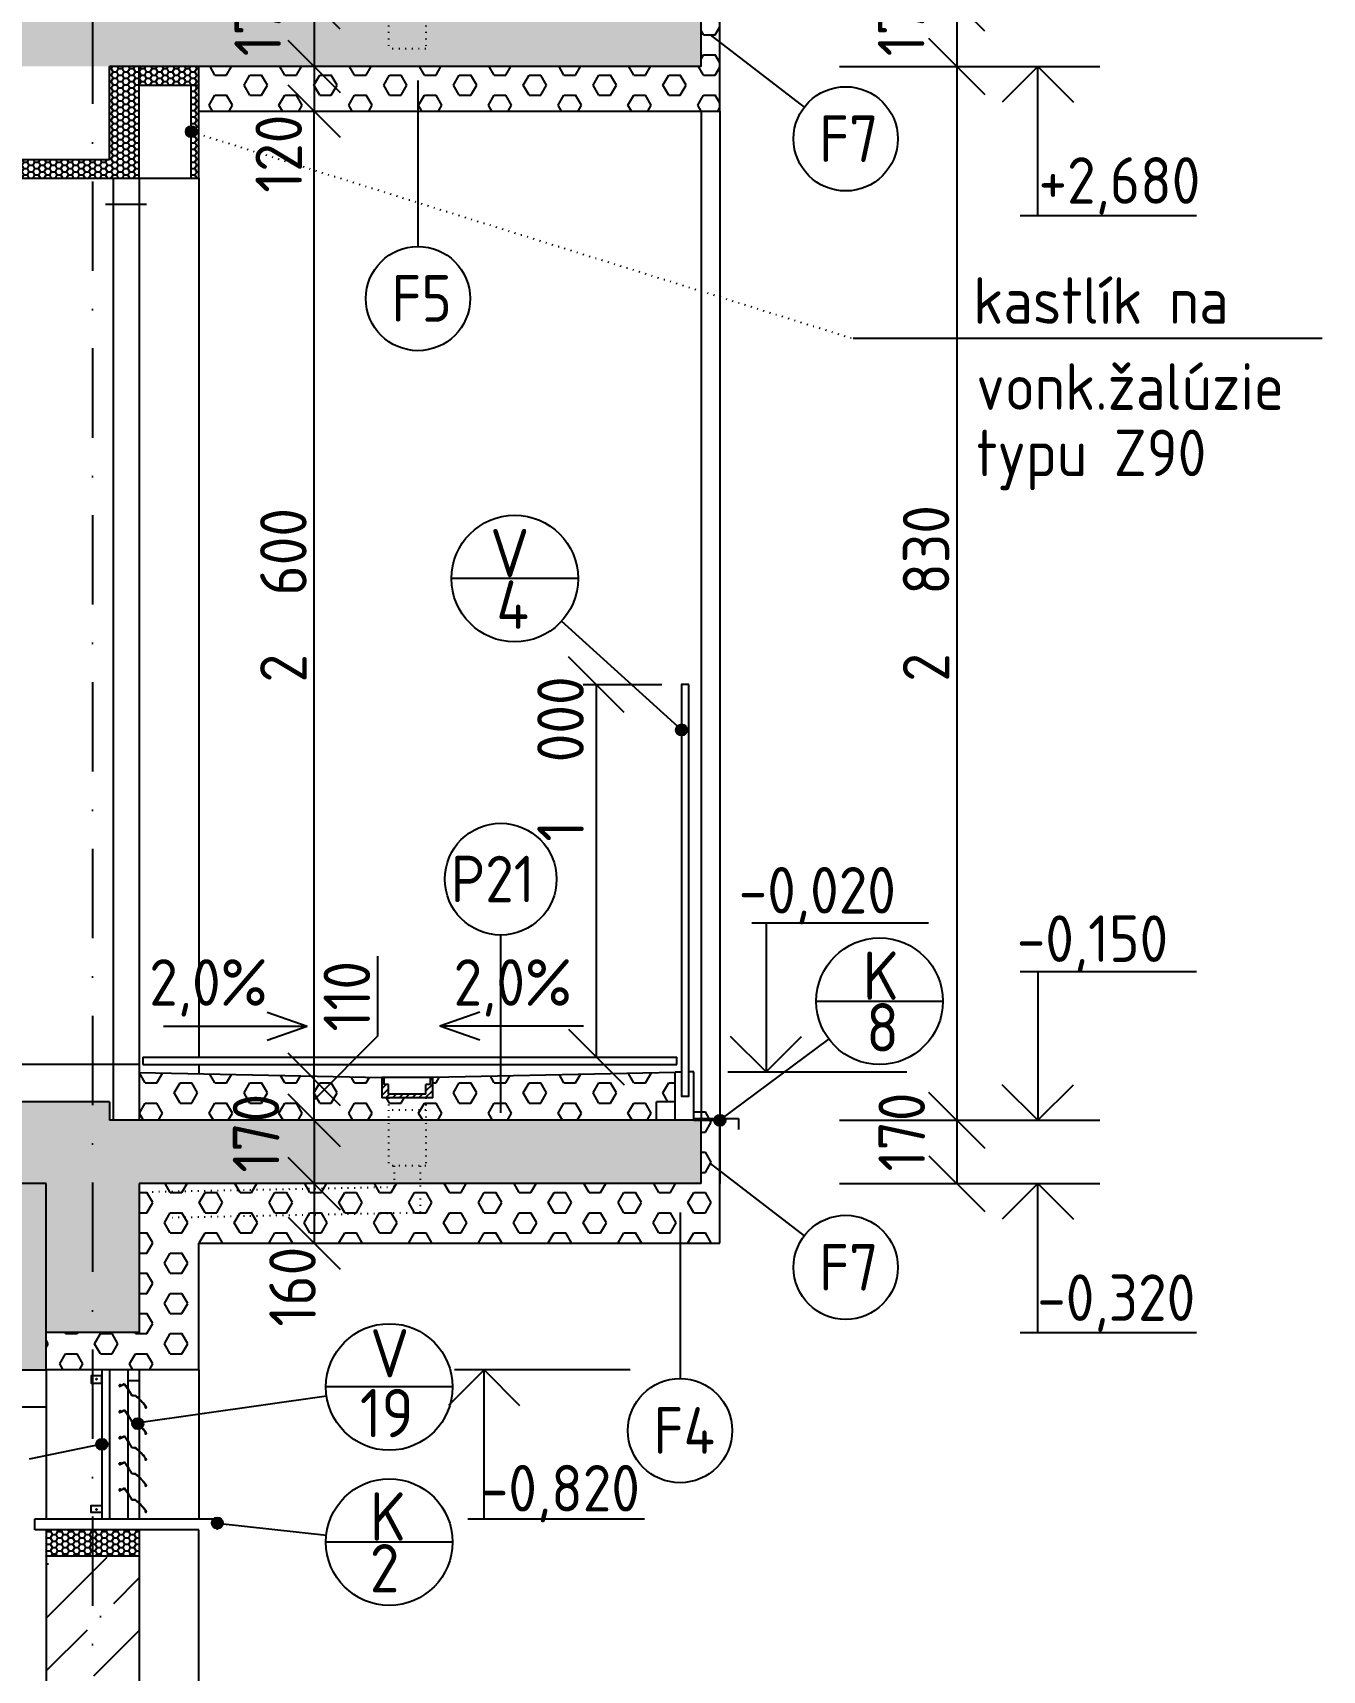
# Model space of a CAD drawing. Extents: x 3792242 to 5145247, y -1546315 to -1031918.
# Drawn here: x 3949133 to 3952597, y -1537271 to -1532873 of the extents above; entities that cross this region are included whole.
import ezdxf

# ---------------------------------------------------------------- set-up
doc = ezdxf.new("R2010")
doc.units = 0
doc.header["$MEASUREMENT"] = 0
doc.linetypes.add('ACAD_ISO07W100', pattern=[3.5, 0.5, -3])
doc.linetypes.add('BODKOCIARKOVANA_3', pattern=[5.6, 3, -1.3, 0, -1.3])
doc.layers.get('0').update_dxf_attribs({"linetype": 'CONTINUOUS'})
doc.layers.get('Defpoints').update_dxf_attribs({"color": 61, "linetype": 'CONTINUOUS'})
for name, color, linetype in [('KÓTY', 4, 'CONTINUOUS'), ('MÚRY', 1, 'CONTINUOUS'), ('OKNÁ', 143, 'CONTINUOUS'), ('osi', 253, 'CONTINUOUS'), ('POZEMOK', 7, 'CONTINUOUS'), ('TENKÁ', 7, 'CONTINUOUS'), ('tzb', 153, 'CONTINUOUS'), ('ZARIADENIE1', 145, 'CONTINUOUS'), ('ŠRAFY', 82, 'CONTINUOUS'), ('šrafy-múry', 8, 'CONTINUOUS')]:
    doc.layers.add(name, color=color, linetype=linetype)
doc.styles.add('STYLE1', font='isocp.shx')
doc.dimstyles.new('STANDARD 50', dxfattribs={"dimtxt": 125, "dimasz": 140, "dimexe": 10, "dimexo": 200, "dimgap": 20, "dimtad": 1, "dimdsep": 46, "dimlunit": 6, "dimtxsty": 'STYLE1', "dimblk1": 'OBLIQUE', "dimblk2": 'OBLIQUE', "dimsah": 1, "dimcen": 2.5, "dimse1": 1, "dimse2": 1, "dimadec": 0, "dimazin": 0, "dimtfac": 1, "dimtmove": 1, "dimatfit": 3, "dimldrblk": 'OBLIQUE', "dimfxl": 1, "dimtolj": 1, "dimtzin": 0, "dimarcsym": 0})
doc.dimstyles.new('STANDARD-50', dxfattribs={"dimtxt": 125, "dimasz": 150, "dimexe": 10, "dimexo": 200, "dimgap": 20, "dimtad": 1, "dimdsep": 46, "dimlunit": 6, "dimtxsty": 'STYLE1', "dimblk1": 'OBLIQUE', "dimblk2": 'OBLIQUE', "dimsah": 1, "dimcen": 2.5, "dimse1": 1, "dimse2": 1, "dimadec": 0, "dimazin": 0, "dimtfac": 1, "dimtmove": 1, "dimatfit": 3, "dimldrblk": 'OBLIQUE', "dimfxl": 1, "dimtolj": 1, "dimtzin": 0, "dimarcsym": 0})
pattern_1 = [(0, (-460471, -23883.5), (0, 54.12658774), [31.25, -62.5]), (120, (-460471, -23883.5), (-46.875, -27.06329387), [31.25, -62.5]), (60, (-460439.75, -23883.5), (-46.875, 27.06329387), [31.25, -62.5])]

# ---------------------------------------------------------------- blocks, each defined once
blk = doc.blocks.new('_OBLIQUE')
at = {"color": 0, "linetype": 'ByBlock'}
blk.add_line((-0.5, -0.5), (0.5, 0.5), dxfattribs=at)
blk = doc.blocks.new('*D37469')
at = {"layer": 'Defpoints', "color": 0}
for p in [(3947054, -1536163.8), (3948969, -1536163.8), (3949169, -1539043.8)]:
    blk.add_point(p, dxfattribs=at)
at = {"layer": 'KÓTY', "color": 0, "lineweight": -2, "ltscale": 0.25}
blk.add_line((3947054, -1539043.8), (3947054, -1536163.8), dxfattribs=at)
at = {"layer": 'KÓTY', "color": 0, "linetype": 'ByBlock', "lineweight": -2, "xscale": 150, "yscale": 150, "zscale": 150}
for p, rotation in [((3947054, -1536163.8), 90), ((3947054, -1539043.8), 270)]:
    blk.add_blockref('_OBLIQUE', p, dxfattribs=dict(at, rotation=rotation))
at = {"layer": 'KÓTY', "color": 0, "insert": (3946971.5, -1537603.8), "char_height": 125, "attachment_point": 5, "rotation": 90, "style": 'STYLE1'}
blk.add_mtext('\\A1;2ﾠ880', dxfattribs=at)
blk = doc.blocks.new('*D49613')
at = {"layer": 'Defpoints', "color": 0}
for p in [(3950929, -1535793.8), (3950929, -1535963.8), (3951615.5, -1535963.8)]:
    blk.add_point(p, dxfattribs=at)
at = {"layer": 'KÓTY', "color": 0, "lineweight": -2, "ltscale": 0.25}
blk.add_line((3951615.5, -1535793.8), (3951615.5, -1535963.8), dxfattribs=at)
at = {"layer": 'KÓTY', "color": 0, "linetype": 'ByBlock', "lineweight": -2, "xscale": 150, "yscale": 150, "zscale": 150}
for p, rotation in [((3951615.5, -1535793.8), 90), ((3951615.5, -1535963.8), 270)]:
    blk.add_blockref('_OBLIQUE', p, dxfattribs=dict(at, rotation=rotation))
at = {"layer": 'KÓTY', "color": 0, "insert": (3951467.5, -1535825), "char_height": 125, "attachment_point": 5, "rotation": 90, "style": 'STYLE1'}
blk.add_mtext('\\A1;170', dxfattribs=at)
blk = doc.blocks.new('*D49614')
at = {"layer": 'Defpoints', "color": 0}
for p in [(3950929, -1532963.8), (3950929, -1535793.8), (3951615.5, -1535793.8)]:
    blk.add_point(p, dxfattribs=at)
at = {"layer": 'KÓTY', "color": 0, "lineweight": -2, "ltscale": 0.25}
blk.add_line((3951615.5, -1532963.8), (3951615.5, -1535793.8), dxfattribs=at)
at = {"layer": 'KÓTY', "color": 0, "linetype": 'ByBlock', "lineweight": -2, "xscale": 150, "yscale": 150, "zscale": 150}
for p, rotation in [((3951615.5, -1532963.8), 90), ((3951615.5, -1535793.8), 270)]:
    blk.add_blockref('_OBLIQUE', p, dxfattribs=dict(at, rotation=rotation))
at = {"layer": 'KÓTY', "color": 0, "insert": (3951533, -1534378.8), "char_height": 125, "attachment_point": 5, "rotation": 90, "style": 'STYLE1'}
blk.add_mtext('\\A1;2ﾠ830', dxfattribs=at)
blk = doc.blocks.new('*D49616')
at = {"layer": 'Defpoints', "color": 0}
for p in [(3950929, -1532793.8), (3950929, -1532963.8), (3951615.5, -1532963.8)]:
    blk.add_point(p, dxfattribs=at)
at = {"layer": 'KÓTY', "color": 0, "lineweight": -2, "ltscale": 0.25}
blk.add_line((3951615.5, -1532793.8), (3951615.5, -1532963.8), dxfattribs=at)
at = {"layer": 'KÓTY', "color": 0, "linetype": 'ByBlock', "lineweight": -2, "xscale": 150, "yscale": 150, "zscale": 150}
for p, rotation in [((3951615.5, -1532793.8), 90), ((3951615.5, -1532963.8), 270)]:
    blk.add_blockref('_OBLIQUE', p, dxfattribs=dict(at, rotation=rotation))
at = {"layer": 'KÓTY', "color": 0, "insert": (3951466, -1532830.5), "char_height": 125, "attachment_point": 5, "rotation": 90, "style": 'STYLE1'}
blk.add_mtext('\\A1;170', dxfattribs=at)
blk = doc.blocks.new('*D49649')
at = {"layer": 'Defpoints', "color": 0}
for p in [(3949889, -1532793.8), (3949889, -1532963.8), (3949889, -1532963.8)]:
    blk.add_point(p, dxfattribs=at)
at = {"layer": 'KÓTY', "color": 0, "lineweight": -2}
blk.add_line((3949889, -1532793.8), (3949889, -1532963.8), dxfattribs=at)
at = {"layer": 'KÓTY', "color": 0, "linetype": 'ByBlock', "lineweight": -2, "xscale": 140, "yscale": 140, "zscale": 140}
for p, rotation in [((3949889, -1532793.8), 90), ((3949889, -1532963.8), 270)]:
    blk.add_blockref('_OBLIQUE', p, dxfattribs=dict(at, rotation=rotation))
at = {"layer": 'KÓTY', "color": 0, "insert": (3949737.5, -1532830.5), "char_height": 125, "attachment_point": 5, "rotation": 90, "style": 'STYLE1'}
blk.add_mtext('\\A1;170', dxfattribs=at)
blk = doc.blocks.new('*D49650')
at = {"layer": 'Defpoints', "color": 0}
for p in [(3949889, -1532963.8), (3949579, -1533083.8), (3949889, -1533083.8)]:
    blk.add_point(p, dxfattribs=at)
at = {"layer": 'KÓTY', "color": 0, "lineweight": -2}
blk.add_line((3949889, -1532963.8), (3949889, -1533083.8), dxfattribs=at)
at = {"layer": 'KÓTY', "color": 0, "linetype": 'ByBlock', "lineweight": -2, "xscale": 140, "yscale": 140, "zscale": 140}
for p, rotation in [((3949889, -1532963.8), 90), ((3949889, -1533083.8), 270)]:
    blk.add_blockref('_OBLIQUE', p, dxfattribs=dict(at, rotation=rotation))
at = {"layer": 'KÓTY', "color": 0, "insert": (3949794, -1533198), "char_height": 125, "attachment_point": 5, "rotation": 90, "style": 'STYLE1'}
blk.add_mtext('\\A1;120', dxfattribs=at)
blk = doc.blocks.new('*D49651')
at = {"layer": 'Defpoints', "color": 0}
for p in [(3949629, -1535683.8), (3949889, -1535683.8), (3949629, -1535793.8)]:
    blk.add_point(p, dxfattribs=at)
at = {"layer": 'KÓTY', "color": 0, "lineweight": -2}
for p, q in [((3950059.5, -1535352.9), (3950059.5, -1535568)), ((3950059.5, -1535568), (3949889, -1535738.8)), ((3949889, -1535793.8), (3949889, -1535683.8))]:
    blk.add_line(p, q, dxfattribs=at)
at = {"layer": 'KÓTY', "color": 0, "linetype": 'ByBlock', "lineweight": -2, "xscale": 140, "yscale": 140, "zscale": 140}
for p, rotation in [((3949889, -1535683.8), 90), ((3949889, -1535793.8), 270)]:
    blk.add_blockref('_OBLIQUE', p, dxfattribs=dict(at, rotation=rotation))
at = {"layer": 'KÓTY', "color": 0, "insert": (3949977, -1535460.5), "char_height": 125, "attachment_point": 5, "rotation": 90, "style": 'STYLE1'}
blk.add_mtext('\\A1;110', dxfattribs=at)
blk = doc.blocks.new('*D49652')
at = {"layer": 'Defpoints', "color": 0}
for p in [(3949889, -1535793.8), (3949889, -1535963.8), (3949889, -1535963.8)]:
    blk.add_point(p, dxfattribs=at)
at = {"layer": 'KÓTY', "color": 0, "lineweight": -2}
blk.add_line((3949889, -1535793.8), (3949889, -1535963.8), dxfattribs=at)
at = {"layer": 'KÓTY', "color": 0, "linetype": 'ByBlock', "lineweight": -2, "xscale": 140, "yscale": 140, "zscale": 140}
for p, rotation in [((3949889, -1535793.8), 90), ((3949889, -1535963.8), 270)]:
    blk.add_blockref('_OBLIQUE', p, dxfattribs=dict(at, rotation=rotation))
at = {"layer": 'KÓTY', "color": 0, "insert": (3949733, -1535828.5), "char_height": 125, "attachment_point": 5, "rotation": 90, "style": 'STYLE1'}
blk.add_mtext('\\A1;170', dxfattribs=at)
blk = doc.blocks.new('*D49653')
at = {"layer": 'Defpoints', "color": 0}
for p in [(3949992.3, -1535963.8), (3949579, -1536123.8), (3949889, -1536123.8)]:
    blk.add_point(p, dxfattribs=at)
at = {"layer": 'KÓTY', "color": 0, "lineweight": -2}
blk.add_line((3949889, -1535963.8), (3949889, -1536123.8), dxfattribs=at)
at = {"layer": 'KÓTY', "color": 0, "linetype": 'ByBlock', "lineweight": -2, "xscale": 140, "yscale": 140, "zscale": 140}
for p, rotation in [((3949889, -1535963.8), 90), ((3949889, -1536123.8), 270)]:
    blk.add_blockref('_OBLIQUE', p, dxfattribs=dict(at, rotation=rotation))
at = {"layer": 'KÓTY', "color": 0, "insert": (3949831, -1536240.5), "char_height": 125, "attachment_point": 5, "rotation": 90, "style": 'STYLE1'}
blk.add_mtext('\\A1;160', dxfattribs=at)
blk = doc.blocks.new('*D49656')
at = {"layer": 'Defpoints', "color": 0}
for p in [(3949889, -1533083.8), (3949889, -1533083.8), (3949889, -1535683.8)]:
    blk.add_point(p, dxfattribs=at)
at = {"layer": 'KÓTY', "color": 0, "lineweight": -2}
blk.add_line((3949889, -1535683.8), (3949889, -1533083.8), dxfattribs=at)
at = {"layer": 'KÓTY', "color": 0, "linetype": 'ByBlock', "lineweight": -2, "xscale": 140, "yscale": 140, "zscale": 140}
for p, rotation in [((3949889, -1533083.8), 90), ((3949889, -1535683.8), 270)]:
    blk.add_blockref('_OBLIQUE', p, dxfattribs=dict(at, rotation=rotation))
at = {"layer": 'KÓTY', "color": 0, "insert": (3949806.5, -1534383.8), "char_height": 125, "attachment_point": 5, "rotation": 90, "style": 'STYLE1'}
blk.add_mtext('\\A1;2ﾠ600', dxfattribs=at)
blk = doc.blocks.new('*D49658')
at = {"layer": 'Defpoints', "color": 0}
for p in [(3950876, -1534623.8), (3950647, -1535623.8), (3950863, -1535623.8)]:
    blk.add_point(p, dxfattribs=at)
at = {"layer": 'KÓTY', "color": 0, "lineweight": -2, "ltscale": 0.25}
blk.add_line((3950647, -1534623.8), (3950647, -1535623.8), dxfattribs=at)
at = {"layer": 'KÓTY', "color": 0, "linetype": 'ByBlock', "lineweight": -2, "xscale": 150, "yscale": 150, "zscale": 150}
for p, rotation in [((3950647, -1534623.8), 90), ((3950647, -1535623.8), 270)]:
    blk.add_blockref('_OBLIQUE', p, dxfattribs=dict(at, rotation=rotation))
at = {"layer": 'KÓTY', "color": 0, "insert": (3950551, -1534823.5), "char_height": 125, "attachment_point": 5, "rotation": 90, "style": 'STYLE1'}
blk.add_mtext('\\A1;1ﾠ000', dxfattribs=at)
blk = doc.blocks.new('ZALUZIE')
at = {"layer": 'POZEMOK', "linetype": 'ByBlock'}
for p, q in [((3889058.3, -1509696.8), (3889064.9, -1509702.6)), ((3889021.3, -1509719.5), (3889031.2, -1509720.9)), ((3889031.4, -1509721.4), (3889021.4, -1509720)), ((3889064.6, -1509703), (3889058.3, -1509697.5)), ((3889066.9, -1509705.4), (3889067.3, -1509705.1)), ((3888987.8, -1509741.5), (3888988.2, -1509741.2))]:
    blk.add_line(p, q, dxfattribs=at)
at = {"layer": 'POZEMOK', "linetype": 'ByBlock', "extrusion": (0, 0, -1)}
for centre, radius, start, end in [((-3889143.7, -1509820.2), 150, 45.3881, 55.3086), ((-3888986.8, -1509742.2), 1.75, 143.2075, 50.9454), ((-3889078.9, -1509855.8), 148, 50.9454, 64.017), ((-3889078.9, -1509855.8), 148, 64.017, 67.1183), ((-3889143.7, -1509820.2), 150, 41.4386, 45.3881), ((-3889065.9, -1509701.5), 2, 222.4656, 311.2073), ((-3889068.7, -1509704), 2.25, 42.4656, 323.2073)]:
    blk.add_arc(centre, radius, start, end, dxfattribs=at)
at = {"layer": 'POZEMOK', "linetype": 'ByBlock'}
for centre, radius, start, end in [((3889078.9, -1509855.8), 147.5, 115.9803, 129.0546), ((3889078.9, -1509855.8), 147.5, 112.9357, 115.9803), ((3889143.7, -1509820.2), 149.5, 134.6735, 138.6649), ((3889143.7, -1509820.2), 149.5, 124.8408, 134.6735), ((3889065.9, -1509701.5), 1.5, 228.7927, 317.5344), ((3889068.7, -1509704), 1.75, 216.7927, 137.5344), ((3888986.8, -1509742.2), 1.25, 129.0546, 36.7924)]:
    blk.add_arc(centre, radius, start, end, dxfattribs=at)

msp = doc.modelspace()

# ---------------------------------------------------------------- hatches: boundary and pattern name
at = {"layer": 'TENKÁ'}
h = msp.add_hatch(color=256, dxfattribs=at)
h.dxf.hatch_style = 1
h.paths.add_polyline_path([(3949559, -1533123.77, -2.41421356), (3949544, -1533138.77, -0.41421356)])
h = msp.add_hatch(color=256, dxfattribs=at)
h.dxf.hatch_style = 1
h.paths.add_polyline_path([(3950876, -1534730.256, -2.41421356), (3950861, -1534745.256, -0.41421356)])
h = msp.add_hatch(color=256, dxfattribs=at)
h.dxf.hatch_style = 1
h.paths.add_polyline_path([(3950979, -1535778.77, -2.41421356), (3950964, -1535793.77, -0.41421356)])
h = msp.add_hatch(color=256, dxfattribs=at)
h.dxf.hatch_style = 1
h.paths.add_polyline_path([(3949415.401, -1536593.407, -2.41421356), (3949400.401, -1536608.407, -0.41421356)])
h = msp.add_hatch(color=256, dxfattribs=at)
h.dxf.hatch_style = 1
h.paths.add_polyline_path([(3949319, -1536648.77, -2.41421356), (3949304, -1536663.77, -0.41421356)])
h = msp.add_hatch(color=256, dxfattribs=at)
h.dxf.hatch_style = 1
h.paths.add_polyline_path([(3949629, -1536860.363, -2.41421356), (3949614, -1536875.363, -0.41421356)])
at = {"layer": 'tzb'}
h = msp.add_hatch(dxfattribs=at)
h.set_pattern_fill('ANSI31', color=256, scale=100, angle=180)
h.set_pattern_definition([(45, (184622.5, -26883.5), (-8.838834765, 8.838834765), [])])
h.paths.add_polyline_path([(3950070.5, -1535733.77), (3950070.5, -1535678.77), (3950076.5, -1535678.77), (3950076.5, -1535697.77), (3950089, -1535697.77), (3950089, -1535723.77), (3950189, -1535723.77), (3950189, -1535697.77), (3950201.5, -1535697.77), (3950201.5, -1535678.77), (3950207.5, -1535678.77), (3950207.5, -1535733.77), (3950189, -1535733.77), (3950089, -1535733.77)])
at = {"layer": 'ŠRAFY'}
h = msp.add_hatch(dxfattribs=at)
h.set_pattern_fill('HEX', color=256, scale=250, angle=180)
h.set_pattern_definition(pattern_1)
h.paths.add_polyline_path([(3949559, -1532963.77), (3949559, -1533013.77), (3949579, -1533013.77), (3949579, -1532963.77)])
h.paths.add_polyline_path([(3950929, -1532793.77), (3950929, -1532963.77), (3950159, -1532963.77), (3950119, -1532963.77), (3949579, -1532963.77), (3949559, -1532963.77), (3949559, -1533013.77), (3949579, -1533013.77), (3949579, -1533083.77), (3950979, -1533083.77), (3950979, -1532793.77)])
h = msp.add_hatch(dxfattribs=at)
h.set_pattern_fill('HONEY', color=256, scale=80, angle=180)
h.set_pattern_definition([(0, (-507061, -32883.5), (15, 8.660254038), [10, -20]), (120, (-507061, -32883.5), (-15, 8.660254038), [10, -20]), (60, (-507061, -32883.5), (9e-15, 17.320508076), [-20, 10])])
h.paths.add_polyline_path([(3949339, -1532963.77), (3949339, -1533213.77), (3949339, -1533263.77), (3949349, -1533263.77), (3949419, -1533263.77), (3949419, -1533053.77), (3949419, -1533033.77), (3949419, -1532963.77)])
h = msp.add_hatch(dxfattribs=at)
h.set_pattern_fill('HONEY', color=256, scale=80, angle=180)
h.set_pattern_definition([(0, (-507061, -32883.5), (15, 8.660254038), [10, -20]), (120, (-507061, -32883.5), (-15, 8.660254038), [10, -20]), (60, (-507061, -32883.5), (1e-14, 17.320508076), [-20, 10])])
h.paths.add_polyline_path([(3949579, -1532963.77), (3949419, -1532963.77), (3949419, -1533013.77), (3949559, -1533013.77), (3949579, -1533013.77)])
h = msp.add_hatch(dxfattribs=at)
h.set_pattern_fill('HONEY', color=256, scale=80, angle=180)
h.set_pattern_definition([(0, (-507061, -32883.5), (15, 8.660254038), [10, -20]), (120, (-507061, -32883.5), (-15, 8.660254038), [10, -20]), (60, (-507061, -32883.5), (1e-14, 17.320508076), [-20, 10])])
h.paths.add_polyline_path([(3949579, -1533263.77), (3949579, -1533123.77), (3949579, -1533013.77), (3949559, -1533013.77), (3949559, -1533263.77)])
h = msp.add_hatch(dxfattribs=at)
h.set_pattern_fill('HONEY', color=256, scale=80, angle=180)
h.set_pattern_definition([(0, (-507061, -32883.5), (15, 8.660254038), [10, -20]), (120, (-507061, -32883.5), (-15, 8.660254038), [10, -20]), (60, (-507061, -32883.5), (3e-15, 17.320508076), [-20, 10])])
h.paths.add_polyline_path([(3949039, -1533213.77), (3949059, -1533213.77), (3949129, -1533213.77), (3949199, -1533213.77), (3949269, -1533213.77), (3949339, -1533213.77), (3949339, -1533263.77), (3949269, -1533263.77), (3949039, -1533263.77)])
h = msp.add_hatch(dxfattribs=at)
h.set_pattern_fill('HEX', color=256, scale=250, angle=180)
h.set_pattern_definition(pattern_1)
h.paths.add_polyline_path([(3950089, -1535793.77), (3949419, -1535793.77), (3949419, -1535665.74), (3949579, -1535668.94), (3950070.5, -1535678.77), (3950070.5, -1535733.77), (3950207.5, -1535733.77), (3950207.5, -1535678.77), (3950859, -1535665.74), (3950859, -1535743.77), (3950809, -1535743.77), (3950809, -1535793.77), (3950189, -1535793.77)])
h = msp.add_hatch(dxfattribs=at)
h.set_pattern_fill('HEX', color=256, scale=250)
h.set_pattern_definition([(0, (-554060, -25423), (0, 54.12658774), [31.25, -62.5]), (120, (-554060, -25423), (-46.875, -27.06329387), [31.25, -62.5]), (60, (-554028.75, -25423), (-46.875, 27.06329387), [31.25, -62.5])])
h.paths.add_polyline_path([(3950909, -1535743.77), (3950909, -1535793.77), (3950929, -1535793.77), (3950929, -1535963.77), (3949419, -1535963.77), (3949419, -1536363.77), (3949169, -1536363.77), (3949169, -1536463.77), (3949579, -1536463.77), (3949579, -1536123.77), (3950979, -1536123.77), (3950979, -1535743.77)])
h = msp.add_hatch(dxfattribs=at)
h.set_pattern_fill('HEX', color=256, scale=250)
h.set_pattern_definition([(0, (-554060, -25423), (0, 54.12658774), [31.25, -62.5]), (120, (-554060, -25423), (-46.875, -27.06329387), [31.25, -62.5]), (60, (-554028.75, -25423), (-46.875, 27.06329387), [31.25, -62.5])])
h.paths.add_polyline_path([(3935989, -1535963.77), (3935989, -1536563.77), (3936189, -1536563.77), (3936189, -1536163.77), (3948969, -1536163.77), (3948969, -1536463.77), (3949169, -1536463.77), (3949169, -1535963.77)])
h = msp.add_hatch(dxfattribs=at)
h.set_pattern_fill('HONEY', color=256, scale=80, angle=180)
h.set_pattern_definition([(0, (-493424, -29883.5), (15, 8.660254038), [10, -20]), (120, (-493424, -29883.5), (-15, 8.660254038), [10, -20]), (60, (-493424, -29883.5), (1e-14, 17.320508076), [-20, 10])])
h.paths.add_polyline_path([(3949419, -1536963.77), (3949169, -1536963.77), (3949169, -1536893.77), (3949419, -1536893.77)])
at = {"layer": 'šrafy-múry'}
h = msp.add_hatch(dxfattribs=at)
h.set_pattern_fill('ANSI36', color=253, scale=800, angle=360)
h.set_pattern_definition([(45, (0, 3000), (53.0330086, 194.4543648), [250, -50, 0, -50])])
h.paths.add_polyline_path([(3936119, -1533213.77), (3936119, -1532963.77), (3939284, -1532963.77), (3939399, -1532963.77), (3941114, -1532963.77), (3941164, -1532963.77), (3941279, -1532963.77), (3941349, -1532963.77), (3943534, -1532963.77), (3943789, -1532963.77), (3943904, -1532963.77), (3949039, -1532963.77), (3949339, -1532963.77), (3949419, -1532963.77), (3949579, -1532963.77), (3950929, -1532963.77), (3950929, -1532793.77), (3950909, -1532793.77), (3950859, -1532793.77), (3949419, -1532793.77), (3949349, -1532793.77), (3949339, -1532793.77), (3949339, -1532743.77), (3943904, -1532743.77), (3943789, -1532743.77), (3941279, -1532743.77), (3941164, -1532743.77), (3941114, -1532743.77), (3939399, -1532743.77), (3939284, -1532743.77), (3936119, -1532743.77), (3935779, -1532743.77), (3935779, -1533213.77)])
h = msp.add_hatch(dxfattribs=at)
h.set_pattern_fill('ANSI36', color=253, scale=800, angle=360)
h.paths.add_polyline_path([(3949169, -1535963.77), (3949169, -1536363.77), (3949419, -1536363.77), (3949419, -1535963.77), (3950929, -1535963.77), (3950929, -1535793.77), (3949339, -1535793.77), (3949339, -1535743.77), (3935779, -1535743.77), (3935779, -1535963.77)])
h = msp.add_hatch(dxfattribs=at)
h.set_pattern_fill('ANSI36', color=253, scale=800, angle=360)
h.paths.add_polyline_path([(3949419, -1539333.77), (3949419, -1536963.77), (3949169, -1536963.77), (3949169, -1539043.77), (3949169, -1539333.77)])

# ---------------------------------------------------------------- linework, layer by layer
at = {"layer": 'KÓTY', "ltscale": 0.25}
for p, q in [((3951300.097, -1532963.77), (3951650.097, -1532963.77)), ((3951650.097, -1532963.77), (3952000.097, -1532963.77)), ((3952597.171, -1533694.5), (3951337, -1533694.5)), ((3950612, -1534623.77), (3950823, -1534623.77)), ((3951000, -1535663.77), (3951481, -1535663.77)), ((3951300.097, -1535793.77), (3951650.097, -1535793.77)), ((3951650.097, -1535793.77), (3952000.097, -1535793.77)), ((3951300.097, -1535963.77), (3951650.097, -1535963.77)), ((3951650.097, -1535963.77), (3952000.097, -1535963.77)), ((3950738, -1536463.77), (3950266.5, -1536463.77))]:
    msp.add_line(p, q, dxfattribs=at)
at = {"layer": 'KÓTY', "linetype": 'ACAD_ISO07W100', "ltscale": 5}
msp.add_line((3949559, -1533138.77), (3951337, -1533694.5), dxfattribs=at)
at = {"layer": 'MÚRY'}
for p, q in [((3950979, -1533083.77), (3950979, -1532793.77)), ((3949579, -1533083.77), (3950979, -1533083.77)), ((3949579, -1533263.77), (3949579, -1533083.77)), ((3949039, -1533263.77), (3949579, -1533263.77)), ((3949419, -1535643.77), (3943904, -1535643.77)), ((3949419, -1535643.77), (3949419, -1535663.77)), ((3949419, -1535643.77), (3949419, -1535662.57)), ((3949419, -1535643.77), (3949419, -1535662.57)), ((3949419, -1535643.77), (3949419, -1535665.74)), ((3949419, -1535665.74), (3950070.5, -1535678.77)), ((3950076.5, -1535678.77), (3950070.5, -1535678.77)), ((3950076.5, -1535678.77), (3950076.5, -1535697.77)), ((3950207.5, -1535678.77), (3950201.5, -1535678.77)), ((3950201.5, -1535697.77), (3950201.5, -1535678.77)), ((3950859, -1535665.74), (3950207.5, -1535678.77)), ((3950089, -1535697.77), (3950076.5, -1535697.77)), ((3950089, -1535723.77), (3950089, -1535697.77)), ((3950189, -1535723.77), (3950089, -1535723.77)), ((3950201.5, -1535697.77), (3950189, -1535697.77)), ((3950189, -1535723.77), (3950189, -1535697.77)), ((3950909, -1535793.77), (3950979, -1535793.77)), ((3950979, -1535793.77), (3950979, -1535963.77)), ((3950979, -1535793.77), (3950979, -1535963.77)), ((3950979, -1536123.77), (3950979, -1535793.77)), ((3949579, -1536463.77), (3949579, -1536123.77)), ((3949579, -1536123.77), (3950979, -1536123.77)), ((3949579, -1536123.77), (3950979, -1536123.77)), ((3949579, -1536123.77), (3950979, -1536123.77)), ((3949579, -1536123.77), (3950979, -1536123.77)), ((3948969, -1536463.77), (3949169, -1536463.77)), ((3949579, -1536463.77), (3949169, -1536463.77)), ((3949169, -1536893.77), (3949169, -1539043.77)), ((3949579, -1536893.77), (3949169, -1536893.77)), ((3949579, -1537858.77), (3949579, -1536893.77))]:
    msp.add_line(p, q, dxfattribs=at)
at = {"layer": 'OKNÁ', "ltscale": 0.25}
for p, q in [((3950952.5, -1532878.77), (3951205.876, -1533072.936)), ((3950168, -1533001.77), (3950168, -1533446.963)), ((3949349, -1533263.77), (3949349, -1535643.77)), ((3949419, -1533263.77), (3949419, -1535643.77)), ((3949329, -1533333.77), (3949439, -1533333.77)), ((3950390.311, -1535773.838), (3950390.311, -1535296.162)), ((3950952.5, -1535909.5), (3951205.876, -1536103.666)), ((3950872, -1536041.77), (3950872, -1536486.963))]:
    msp.add_line(p, q, dxfattribs=at)
for centre, radius in [((3951317, -1533158.092), 140), ((3950168, -1533586.963), 140), ((3950390.311, -1535146.162), 150), ((3951317, -1536188.822), 140), ((3950872, -1536626.963), 140)]:
    msp.add_circle(centre, radius, dxfattribs=at)
at = {"layer": 'osi', "linetype": 'BODKOCIARKOVANA_3', "ltscale": 80}
msp.add_line((3949294, -1519829.5), (3949294, -1542239.5), dxfattribs=at)
at = {"layer": 'POZEMOK', "color": 8}
for p, q in [((3949319, -1536463.77), (3949319, -1536863.77)), ((3949339, -1536463.77), (3949339, -1536863.77)), ((3949389, -1536463.77), (3949389, -1536863.77)), ((3949419, -1536463.77), (3949419, -1536863.77)), ((3949419, -1536493.77), (3949389, -1536493.77))]:
    msp.add_line(p, q, dxfattribs=at)
for points in [[(3949319, -1536480.27), (3949290.452, -1536480.27), (3949290.452, -1536499.27), (3949319, -1536499.27)], [(3949319, -1536847.27), (3949290.452, -1536847.27), (3949290.452, -1536828.27), (3949319, -1536828.27)]]:
    msp.add_lwpolyline(points, close=True, dxfattribs=at)
for centre in [(3949304.726, -1536488.77), (3949304.726, -1536838.77)]:
    msp.add_circle(centre, 1.5, dxfattribs=at)
at = {"layer": 'TENKÁ'}
for p, q in [((3950929, -1532963.77), (3950929, -1532793.77)), ((3950929, -1532963.77), (3949339, -1532963.77)), ((3949339, -1533213.77), (3949339, -1532963.77)), ((3949419, -1533263.77), (3949419, -1532963.77)), ((3949579, -1533083.77), (3949579, -1532963.77)), ((3949419, -1533013.77), (3949559, -1533013.77)), ((3949559, -1533263.77), (3949559, -1533013.77)), ((3949559, -1533013.77), (3949579, -1533013.77)), ((3950929, -1533083.77), (3950929, -1535788.5)), ((3950979, -1533083.77), (3950979, -1535788.5)), ((3949039, -1533213.77), (3949339, -1533213.77)), ((3949579, -1533263.77), (3949579, -1535623.77)), ((3950876, -1534745.256), (3950553.924, -1534453.149)), ((3949763.3, -1535503.17), (3949870.5, -1535540.77)), ((3950333.95, -1535503.17), (3950226.75, -1535540.77)), ((3949484.5, -1535540.77), (3949870.5, -1535540.77)), ((3949763.3, -1535578.37), (3949870.5, -1535540.77)), ((3950612.75, -1535540.77), (3950226.75, -1535540.77)), ((3950333.95, -1535578.37), (3950226.75, -1535540.77)), ((3950979, -1535793.77), (3951271.699, -1535575.597)), ((3949429, -1535623.77), (3950863, -1535623.77)), ((3949429, -1535623.77), (3949429, -1535643.77)), ((3950863, -1535643.77), (3950863, -1535623.77)), ((3950863, -1535643.77), (3950863, -1535623.77)), ((3949349, -1535643.77), (3949349, -1535793.77)), ((3949419, -1535665.74), (3949419, -1535793.77)), ((3949429, -1535643.77), (3950863, -1535643.77)), ((3949579, -1535643.77), (3949579, -1535668.94)), ((3950201.5, -1535678.77), (3950076.5, -1535678.77)), ((3950859, -1535793.77), (3950859, -1535663.77)), ((3950859, -1535663.77), (3950876, -1535663.77)), ((3950909, -1535663.77), (3950896, -1535663.77)), ((3950909, -1535793.77), (3950909, -1535663.77)), ((3949339, -1535743.77), (3935739, -1535743.77)), ((3949339, -1535743.77), (3949339, -1535793.77)), ((3949339, -1535743.77), (3949339, -1535793.77)), ((3950859, -1535743.77), (3950809, -1535743.77)), ((3950809, -1535793.77), (3950809, -1535743.77)), ((3950929, -1535793.77), (3949339, -1535793.77)), ((3950909, -1535788.5), (3951029, -1535788.5)), ((3950929, -1535963.77), (3950929, -1535793.77)), ((3951029, -1535788.5), (3951029, -1535818.5)), ((3949169, -1535963.77), (3935739, -1535963.77)), ((3949169, -1536463.77), (3949169, -1535963.77)), ((3949419, -1535963.77), (3949419, -1536363.77)), ((3949419, -1535963.77), (3949419, -1536363.77)), ((3950909, -1535963.77), (3949419, -1535963.77)), ((3950909, -1535963.77), (3949419, -1535963.77)), ((3950929, -1535963.77), (3949419, -1535963.77)), ((3949419, -1536363.77), (3949169, -1536363.77)), ((3949169, -1536463.77), (3949169, -1536863.77)), ((3949579, -1536463.77), (3949579, -1536863.77)), ((3949169, -1536563.77), (3944779, -1536563.77)), ((3949412.075, -1536606.25), (3949922.629, -1536533.803)), ((3949319, -1536663.77), (3949123.882, -1536704.006)), ((3949139, -1536863.77), (3949349, -1536863.77)), ((3949139, -1536893.77), (3949139, -1536863.77)), ((3949139, -1536863.77), (3949629, -1536863.77)), ((3949419, -1536863.77), (3949629, -1536863.77)), ((3949629, -1536863.77), (3949629, -1536893.77)), ((3949629, -1536863.77), (3949629, -1536893.77)), ((3949169, -1536893.77), (3949139, -1536893.77)), ((3949419, -1536893.77), (3949419, -1539843.77)), ((3949629, -1536875.363), (3949921.969, -1536907.71)), ((3949419, -1536963.77), (3949169, -1536963.77))]:
    msp.add_line(p, q, dxfattribs=at)
at = {"layer": 'TENKÁ', "linetype": 'ByBlock', "ltscale": 0.25}
for p, q in [((3951833.041, -1532963.77), (3951737.581, -1533059.23)), ((3951833.041, -1532963.77), (3951928.5, -1533059.23)), ((3951833.041, -1533363.77), (3951833.041, -1532963.77)), ((3951785.736, -1533363.77), (3952259.634, -1533363.77)), ((3951065.195, -1535263.77), (3951539.094, -1535263.77)), ((3951103, -1535263.77), (3951103, -1535663.77)), ((3951785.736, -1535393.77), (3952259.634, -1535393.77)), ((3951833.041, -1535393.77), (3951833.041, -1535793.77)), ((3951103, -1535663.77), (3951007.541, -1535568.311)), ((3951103, -1535663.77), (3951198.459, -1535568.311)), ((3951833.041, -1535793.77), (3951737.581, -1535698.311)), ((3951833.041, -1535793.77), (3951928.5, -1535698.311)), ((3951833.041, -1535963.77), (3951737.581, -1536059.23)), ((3951833.041, -1535963.77), (3951928.5, -1536059.23)), ((3951833.041, -1536363.77), (3951833.041, -1535963.77)), ((3951785.736, -1536363.77), (3952259.634, -1536363.77)), ((3950345.5, -1536463.77), (3950250.041, -1536559.23)), ((3950345.5, -1536463.77), (3950440.959, -1536559.23)), ((3950345.5, -1536863.77), (3950345.5, -1536463.77)), ((3950302.195, -1536863.77), (3950776.094, -1536863.77))]:
    msp.add_line(p, q, dxfattribs=at)
at = {"layer": 'TENKÁ', "ltscale": 0.25}
for p, q in [((3950598, -1534338.942), (3950258, -1534338.942)), ((3951238, -1535474), (3951578, -1535474)), ((3950260.943, -1536509.92), (3949920.943, -1536509.92)), ((3950260.943, -1536926.367), (3949920.943, -1536926.367))]:
    msp.add_line(p, q, dxfattribs=at)
at = {"layer": 'TENKÁ'}
for centre in [(3949559, -1533138.77), (3950876, -1534745.256), (3950979, -1535793.77), (3949415.401, -1536608.407), (3949319, -1536663.77), (3949629, -1536875.363)]:
    msp.add_circle(centre, 15, dxfattribs=at)
at = {"layer": 'TENKÁ', "ltscale": 0.25}
for centre in [(3950428, -1534338.942), (3951408, -1535474), (3950090.943, -1536509.92), (3950090.943, -1536926.367)]:
    msp.add_circle(centre, 170, dxfattribs=at)
at = {"layer": 'tzb', "linetype": 'ACAD_ISO07W100', "ltscale": 5}
for p, q in [((3950089, -1532766.17), (3950089, -1532916.17)), ((3950189, -1532766.17), (3950189, -1532916.17)), ((3950189, -1532916.17), (3950089, -1532916.17)), ((3950089, -1535733.77), (3950089, -1535768.77)), ((3950089, -1535766.17), (3950089, -1535916.17)), ((3950189, -1535766.17), (3950089, -1535766.17)), ((3950189, -1535733.77), (3950189, -1535768.77)), ((3950189, -1535766.17), (3950189, -1535916.17)), ((3950189, -1535916.17), (3950089, -1535916.17)), ((3950104, -1535916.17), (3950104, -1535973.47)), ((3950174, -1535916.17), (3950174, -1536042.084)), ((3950104, -1535973.47), (3949439, -1535986.77)), ((3950174, -1536042.084), (3949509, -1536055.384))]:
    msp.add_line(p, q, dxfattribs=at)
at = {"layer": 'tzb'}
for p, q in [((3950070.5, -1535678.77), (3950070.5, -1535733.77)), ((3950207.5, -1535733.77), (3950207.5, -1535678.77)), ((3950207.5, -1535733.77), (3950070.5, -1535733.77))]:
    msp.add_line(p, q, dxfattribs=at)
at = {"layer": 'ZARIADENIE1'}
msp.add_lwpolyline([(3950896, -1534623.77), (3950876, -1534623.77), (3950876, -1535728.77), (3950896, -1535728.77)], close=True, dxfattribs=at)

# ---------------------------------------------------------------- block references
at = {"layer": 'POZEMOK', "color": 8, "xscale": -1, "rotation": 345}
for p in [(8096659.525, -1084809.089), (8096659.525, -1084879.089), (8096659.525, -1084949.089), (8096659.525, -1085019.089), (8096659.525, -1085089.089)]:
    msp.add_blockref('ZALUZIE', p, dxfattribs=at)

# ---------------------------------------------------------------- texts
at = {"layer": 'TENKÁ', "ltscale": 0.25, "style": 'STYLE1'}
for s, p in [('F7', (3951245.696, -1533220.27)), ('+2,680', (3951835.172, -1533332.444)), ('F5', (3950096.696, -1533649.141)), ('kastlík na', (3951659.586, -1533654.876)), ('vonk.žalúzie ', (3951667.586, -1533885.876)), ('typu Z90', (3951667.586, -1534063.876)), ('P21', (3950256.006, -1535208.34)), ('-0,020', (3951029.657, -1535238.444)), ('-0,150', (3951776.672, -1535368.444)), ('2,0%', (3949446.082, -1535486.06)), ('2,0%', (3950263.582, -1535486.06)), ('F7', (3951245.696, -1536251)), ('-0,320', (3951831.672, -1536332.444)), ('F4', (3950800.696, -1536689.141)), ('-0,820', (3950334.178, -1536844.249))]:
    msp.add_text(s, height=125, dxfattribs=at).set_placement(p)
at = {"layer": 'TENKÁ', "style": 'STYLE1'}
for s, p in [('V', (3950361.97, -1534335.442)), ('4', (3950378.47, -1534474.079)), ('K', (3951362.97, -1535470.5)), ('8', (3951371.97, -1535609.137)), ('V', (3950039.412, -1536484.42)), ('19', (3950011.912, -1536645.056)), ('K', (3950038.912, -1536922.867)), ('2', (3950038.412, -1537061.503))]:
    msp.add_text(s, height=130, dxfattribs=at).set_placement(p)

# ---------------------------------------------------------------- dimensions: what is measured, and where the dimension line sits
at = {"layer": 'KÓTY'}
for base, p1, p2, picture, middle in [((3949889, -1532963.77), (3949889, -1532793.77), (3949889, -1532963.77), '*D49649', (3949820, -1532830.5)), ((3949889, -1533083.77), (3949889, -1532963.77), (3949579, -1533083.77), '*D49650', (3949876.5, -1533198)), ((3949889, -1535683.77), (3949629, -1535793.77), (3949629, -1535683.77), '*D49651', (3950059.5, -1535548)), ((3949889, -1535963.77), (3949889, -1535793.77), (3949889, -1535963.77), '*D49652', (3949815.5, -1535828.5)), ((3949889, -1536123.77), (3949992.333, -1535963.77), (3949579, -1536123.77), '*D49653', (3949913.5, -1536240.5))]:
    dim = msp.add_linear_dim(base=base, p1=p1, p2=p2, angle=90, dimstyle='STANDARD 50', dxfattribs=at)
    dim.commit()
    dim.dimension.update_dxf_attribs({"geometry": picture, "text_midpoint": middle, "dimtype": 160})
at = {"layer": 'KÓTY', "ltscale": 0.25}
for base, p1, p2, picture, middle in [((3951615.5, -1532963.77), (3950929, -1532793.77), (3950929, -1532963.77), '*D49616', (3951548.5, -1532830.5)), ((3950647, -1535623.77), (3950876, -1534623.77), (3950863, -1535623.77), '*D49658', (3950633.5, -1534823.5)), ((3951615.5, -1535963.77), (3950929, -1535793.77), (3950929, -1535963.77), '*D49613', (3951550, -1535825))]:
    dim = msp.add_linear_dim(base=base, p1=p1, p2=p2, angle=90, dimstyle='STANDARD-50', override={"dimtxsty": 'STYLE1', "dimldrblk": 'OBLIQUE'}, dxfattribs=at)
    dim.commit()
    dim.dimension.update_dxf_attribs({"geometry": picture, "text_midpoint": middle, "dimtype": 160})
for base, p1, p2, picture, middle in [((3951615.5, -1535793.77), (3950929, -1532963.77), (3950929, -1535793.77), '*D49614', (3951532.957, -1534378.77)), ((3947054, -1536163.77), (3949169, -1539043.77), (3948969, -1536163.77), '*D37469', (3946971.457, -1537603.77))]:
    dim = msp.add_linear_dim(base=base, p1=p1, p2=p2, angle=90, dimstyle='STANDARD-50', override={"dimtxsty": 'STYLE1', "dimldrblk": 'OBLIQUE'}, dxfattribs=at)
    dim.commit()
    dim.dimension.update_dxf_attribs({"geometry": picture, "text_midpoint": middle})
at = {"layer": 'KÓTY'}
dim = msp.add_linear_dim(base=(3949889, -1533083.77), p1=(3949889, -1535683.77), p2=(3949889, -1533083.77), angle=90, dimstyle='STANDARD 50', override={"dimtxsty": 'STYLE1', "dimldrblk": 'OBLIQUE'}, dxfattribs=at)
dim.commit()
dim.dimension.update_dxf_attribs({"geometry": '*D49656', "text_midpoint": (3949806.457, -1534383.77)})

doc.saveas('drawing.dxf')
